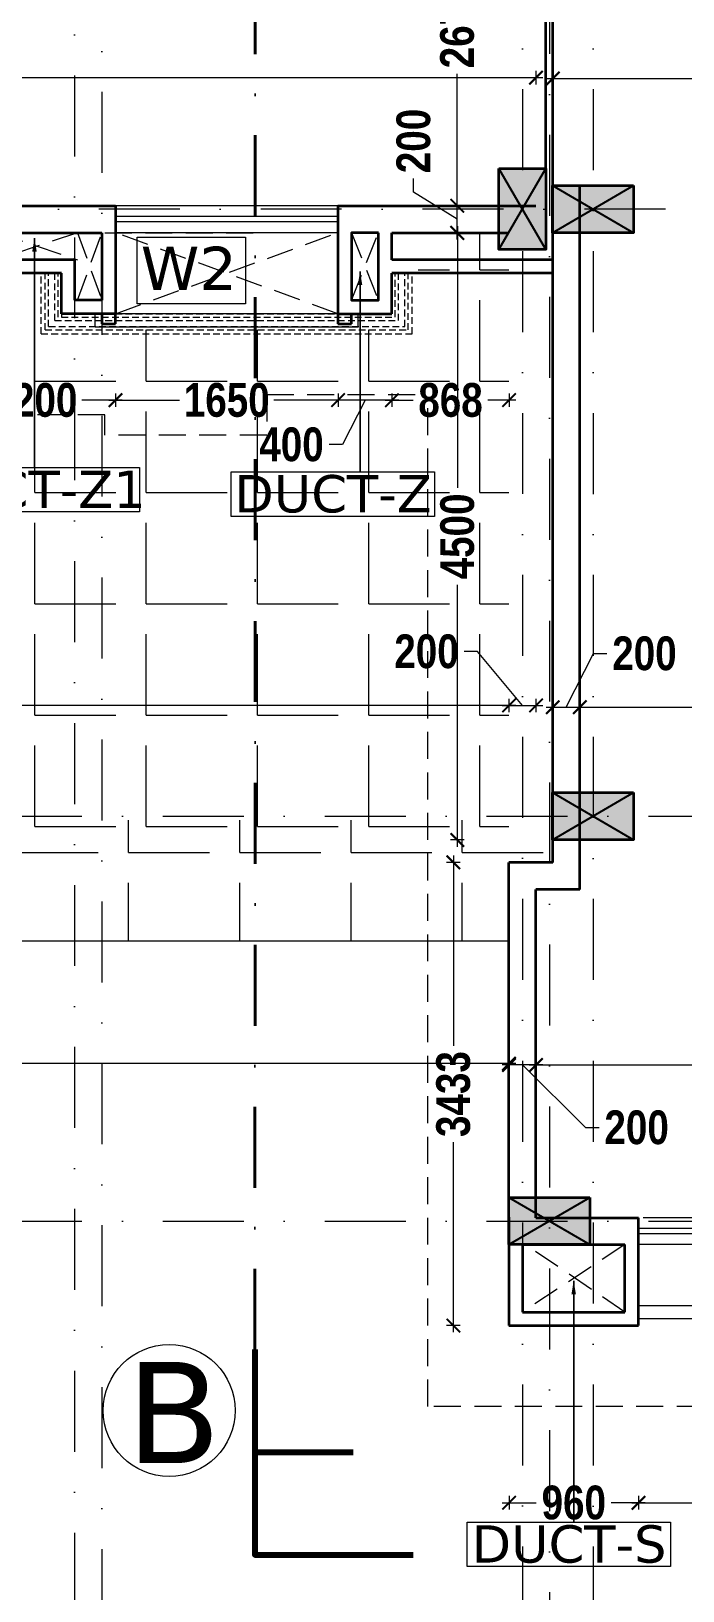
# Model space of a CAD drawing. Header units: millimetres. Extents: x -3092155 to 4513934, y -12317808 to 1850003.
# Drawn here: x -410746 to -405915, y -5581627 to -5570067 of the extents above; entities that cross this region are included whole.
import ezdxf

# ---------------------------------------------------------------- set-up
doc = ezdxf.new("R2010")
doc.units = ezdxf.units.MM
doc.header["$LTSCALE"] = 2
doc.header["$MEASUREMENT"] = 0
doc.header["$PDMODE"] = 34
doc.header["$PDSIZE"] = 500
for name, pattern in [('DASHDOT', [1, 0.5, -0.25, 0, -0.25]), ('DASHED2', [0.375, 0.25, -0.125]), ('HIDDEN', [0.375, 0.25, -0.125])]:
    doc.linetypes.add(name, pattern=pattern)
for name, color, linetype, lineweight in [('coloumn', 10, 'Continuous', 35), ('cornice', 12, 'Continuous', 25), ('D DIM', 250, 'Continuous', 9), ('DIM', 27, 'Continuous', 5), ('DUCT', 37, 'Continuous', 35), ('expen. jt.', 130, 'Continuous', 35), ('GRID', 251, 'DASHDOT', 5), ('HAT', 42, 'Continuous', 5), ('PROJ', 251, 'HIDDEN', 5), ('SILL', 74, 'Continuous', 9), ('TEXT', 7, 'Continuous', 13), ('W2', 162, 'Continuous', 5), ('WAll', 250, 'Continuous', 35), ('WIN', 5, 'Continuous', 15)]:
    doc.layers.add(name, color=color, linetype=linetype, lineweight=lineweight)
doc.layers.add('DOT', color=7, linetype='DASHED2', lineweight=0, true_color=0x89067c)
doc.layers.add('duct text', color=7, linetype='Continuous', lineweight=5, true_color=0x30182a)
doc.styles.add('door', font='arial.ttf', dxfattribs={"height": 70})
doc.styles.add('INNER DIM', font='ARIALNB.TTF', dxfattribs={"height": 250})
doc.styles.add('style2', font='verdana.ttf')
doc.dimstyles.new('DOOR', dxfattribs={"dimtxt": 100, "dimasz": 100, "dimexe": 25, "dimexo": 50, "dimgap": 25, "dimtad": 0, "dimtih": 1, "dimtoh": 1, "dimdec": 0, "dimzin": 3, "dimdsep": 46, "dimtxsty": 'door', "dimblk": 'OBLIQUE', "dimcen": 200, "dimclrd": 256, "dimclre": 256, "dimclrt": 256, "dimadec": 0, "dimazin": 0, "dimtfac": 1, "dimtdec": 0, "dimtofl": 0, "dimtmove": 2, "dimatfit": 3, "dimfxl": 300, "dimfxlon": 1, "dimfrac": 1, "dimtolj": 1, "dimtzin": 0, "dimlwd": -1, "dimlwe": -1, "dimarcsym": 0})
doc.dimstyles.new('external final', dxfattribs={"dimscale": 0, "dimtxt": 250, "dimasz": 100, "dimexe": 50, "dimexo": 50, "dimgap": 50, "dimtad": 0, "dimdec": 0, "dimzin": 0, "dimdsep": 46, "dimtxsty": 'INNER DIM', "dimblk": 'ARCHTICK', "dimcen": 100, "dimdle": 50, "dimclrd": 256, "dimclre": 256, "dimclrt": 256, "dimadec": 0, "dimazin": 0, "dimtfac": 1, "dimtdec": 0, "dimtix": 1, "dimtmove": 1, "dimatfit": 3, "dimfxl": 50, "dimfxlon": 1, "dimtolj": 1, "dimtzin": 0, "dimlwd": -1, "dimlwe": -1, "dimarcsym": 1})

# ---------------------------------------------------------------- blocks, each defined once
blk = doc.blocks.new('_ArchTick')
at = {"color": 0, "linetype": 'ByBlock', "const_width": 0.15}
blk.add_lwpolyline([(-0.5, -0.5), (0.5, 0.5)], dxfattribs=at)
blk = doc.blocks.new('*D305')
at = {"layer": 'D DIM', "ltscale": 100, "transparency": 16777216}
for p, q in [((-406243, -5580924), (-406243, -5581024)), ((-404593, -5580924), (-404593, -5581024)), ((-406293, -5580974), (-405769, -5580974)), ((-404543, -5580974), (-405068, -5580974))]:
    blk.add_line(p, q, dxfattribs=at)
at = {"layer": 'Defpoints', "color": 0, "lineweight": 50, "ltscale": 100, "transparency": 16777216}
for p in [(-404593, -5579511), (-406243, -5579661), (-406243, -5580974)]:
    blk.add_point(p, dxfattribs=at)
at = {"layer": 'D DIM', "ltscale": 100, "transparency": 16777216, "xscale": 100, "yscale": 100, "zscale": 100, "rotation": 180}
blk.add_blockref('_ArchTick', (-406243, -5580974), dxfattribs=at)
at = {"layer": 'D DIM', "ltscale": 100, "transparency": 16777216, "xscale": 100, "yscale": 100, "zscale": 100}
blk.add_blockref('_ArchTick', (-404593, -5580974), dxfattribs=at)
at = {"layer": 'D DIM', "ltscale": 100, "transparency": 16777216, "insert": (-405418, -5580974), "char_height": 250, "attachment_point": 5, "style": 'INNER DIM'}
blk.add_mtext('\\A1;1650', dxfattribs=at)
blk = doc.blocks.new('*D306')
at = {"layer": 'D DIM', "ltscale": 100, "transparency": 16777216}
for p, q in [((-407203, -5580924), (-407203, -5581024)), ((-406243, -5580924), (-406243, -5581024)), ((-407253, -5580974), (-407001, -5580974)), ((-406193, -5580974), (-406446, -5580974))]:
    blk.add_line(p, q, dxfattribs=at)
at = {"layer": 'Defpoints', "color": 0, "lineweight": 50, "ltscale": 100, "transparency": 16777216}
for p in [(-407203, -5579661), (-406243, -5579661), (-407203, -5580974)]:
    blk.add_point(p, dxfattribs=at)
at = {"layer": 'D DIM', "ltscale": 100, "transparency": 16777216, "xscale": 100, "yscale": 100, "zscale": 100, "rotation": 180}
blk.add_blockref('_ArchTick', (-407203, -5580974), dxfattribs=at)
at = {"layer": 'D DIM', "ltscale": 100, "transparency": 16777216, "xscale": 100, "yscale": 100, "zscale": 100}
blk.add_blockref('_ArchTick', (-406243, -5580974), dxfattribs=at)
at = {"layer": 'D DIM', "ltscale": 100, "transparency": 16777216, "insert": (-406723, -5580974), "char_height": 250, "attachment_point": 5, "style": 'INNER DIM'}
blk.add_mtext('\\A1;960', dxfattribs=at)
blk = doc.blocks.new('*D307')
at = {"layer": 'D DIM', "ltscale": 100, "transparency": 16777216}
for p, q in [((-407616, -5576178), (-407616, -5577588)), ((-407566, -5576228), (-407666, -5576228)), ((-407616, -5579711), (-407616, -5578302)), ((-407566, -5579661), (-407666, -5579661))]:
    blk.add_line(p, q, dxfattribs=at)
at = {"layer": 'Defpoints', "color": 0, "lineweight": 50, "ltscale": 100, "transparency": 16777216}
for p in [(-407616, -5576228), (-407203, -5576228), (-407203, -5579661)]:
    blk.add_point(p, dxfattribs=at)
at = {"layer": 'D DIM', "ltscale": 100, "transparency": 16777216, "xscale": 100, "yscale": 100, "zscale": 100}
for p, rotation in [((-407616, -5576228), 90), ((-407616, -5579661), 270)]:
    blk.add_blockref('_ArchTick', p, dxfattribs=dict(at, rotation=rotation))
at = {"layer": 'D DIM', "ltscale": 100, "transparency": 16777216, "insert": (-407616, -5577945), "char_height": 250, "attachment_point": 5, "rotation": 90, "style": 'INNER DIM'}
blk.add_mtext('\\A1;3433', dxfattribs=at)
blk = doc.blocks.new('*D308')
at = {"layer": 'D DIM', "ltscale": 100, "transparency": 16777216}
for p, q in [((-425644, -5577669), (-425644, -5577769)), ((-407203, -5577669), (-407203, -5577769)), ((-425694, -5577719), (-416854, -5577719)), ((-407153, -5577719), (-415994, -5577719))]:
    blk.add_line(p, q, dxfattribs=at)
at = {"layer": 'Defpoints', "color": 0, "lineweight": 50, "ltscale": 100, "transparency": 16777216}
for p in [(-425644, -5577111), (-407203, -5577111), (-425644, -5577719)]:
    blk.add_point(p, dxfattribs=at)
at = {"layer": 'D DIM', "ltscale": 100, "transparency": 16777216, "xscale": 100, "yscale": 100, "zscale": 100, "rotation": 180}
blk.add_blockref('_ArchTick', (-425644, -5577719), dxfattribs=at)
at = {"layer": 'D DIM', "ltscale": 100, "transparency": 16777216, "xscale": 100, "yscale": 100, "zscale": 100}
blk.add_blockref('_ArchTick', (-407203, -5577719), dxfattribs=at)
at = {"layer": 'D DIM', "ltscale": 100, "transparency": 16777216, "insert": (-416424, -5577719), "char_height": 250, "attachment_point": 5, "style": 'INNER DIM'}
blk.add_mtext('\\A1;18440', dxfattribs=at)
blk = doc.blocks.new('*D309')
at = {"layer": 'D DIM', "ltscale": 100, "transparency": 16777216}
for p, q in [((-407536, -5571562), (-407636, -5571562)), ((-407586, -5571512), (-407586, -5573453)), ((-407586, -5576112), (-407586, -5574171)), ((-407536, -5576062), (-407636, -5576062))]:
    blk.add_line(p, q, dxfattribs=at)
at = {"layer": 'Defpoints', "color": 0, "lineweight": 50, "ltscale": 100, "transparency": 16777216}
for p in [(-407586, -5571562), (-407279, -5571562), (-407279, -5576062)]:
    blk.add_point(p, dxfattribs=at)
at = {"layer": 'D DIM', "ltscale": 100, "transparency": 16777216, "xscale": 100, "yscale": 100, "zscale": 100}
for p, rotation in [((-407586, -5571562), 90), ((-407586, -5576062), 270)]:
    blk.add_blockref('_ArchTick', p, dxfattribs=dict(at, rotation=rotation))
at = {"layer": 'D DIM', "ltscale": 100, "transparency": 16777216, "insert": (-407586, -5573812), "char_height": 250, "attachment_point": 5, "rotation": 90, "style": 'INNER DIM'}
blk.add_mtext('\\A1;4500', dxfattribs=at)
blk = doc.blocks.new('*D310')
at = {"layer": 'D DIM', "ltscale": 100, "transparency": 16777216}
for p, q in [((-408121, -5572802), (-407914, -5572802)), ((-408071, -5572752), (-408071, -5572852)), ((-407153, -5572802), (-407361, -5572802)), ((-407203, -5572752), (-407203, -5572852))]:
    blk.add_line(p, q, dxfattribs=at)
at = {"layer": 'Defpoints', "color": 0, "lineweight": 50, "ltscale": 100, "transparency": 16777216}
for p in [(-408071, -5571686), (-407203, -5571686), (-408071, -5572802)]:
    blk.add_point(p, dxfattribs=at)
at = {"layer": 'D DIM', "ltscale": 100, "transparency": 16777216, "xscale": 100, "yscale": 100, "zscale": 100, "rotation": 180}
blk.add_blockref('_ArchTick', (-408071, -5572802), dxfattribs=at)
at = {"layer": 'D DIM', "ltscale": 100, "transparency": 16777216, "xscale": 100, "yscale": 100, "zscale": 100}
blk.add_blockref('_ArchTick', (-407203, -5572802), dxfattribs=at)
at = {"layer": 'D DIM', "ltscale": 100, "transparency": 16777216, "insert": (-407637, -5572802), "char_height": 250, "attachment_point": 5, "style": 'INNER DIM'}
blk.add_mtext('\\A1;868', dxfattribs=at)
blk = doc.blocks.new('*D311')
at = {"layer": 'D DIM', "ltscale": 100, "transparency": 16777216}
for p, q in [((-408021, -5572802), (-408521, -5572802)), ((-408471, -5572752), (-408471, -5572852)), ((-408271, -5572802), (-408437, -5573131)), ((-408071, -5572752), (-408071, -5572852)), ((-408437, -5573131), (-408537, -5573131))]:
    blk.add_line(p, q, dxfattribs=at)
at = {"layer": 'Defpoints', "color": 0, "lineweight": 50, "ltscale": 100, "transparency": 16777216}
for p in [(-408071, -5571686), (-408471, -5572161), (-408471, -5572802)]:
    blk.add_point(p, dxfattribs=at)
at = {"layer": 'D DIM', "ltscale": 100, "transparency": 16777216, "xscale": 100, "yscale": 100, "zscale": 100, "rotation": 180}
blk.add_blockref('_ArchTick', (-408471, -5572802), dxfattribs=at)
at = {"layer": 'D DIM', "ltscale": 100, "transparency": 16777216, "xscale": 100, "yscale": 100, "zscale": 100}
blk.add_blockref('_ArchTick', (-408071, -5572802), dxfattribs=at)
at = {"layer": 'D DIM', "ltscale": 100, "transparency": 16777216, "insert": (-408816, -5573131), "char_height": 250, "attachment_point": 5, "style": 'INNER DIM'}
blk.add_mtext('\\A1;400', dxfattribs=at)
blk = doc.blocks.new('*D312')
at = {"layer": 'D DIM', "ltscale": 100, "transparency": 16777216}
for p, q in [((-410171, -5572802), (-409647, -5572802)), ((-410121, -5572752), (-410121, -5572852)), ((-408421, -5572802), (-408946, -5572802)), ((-408471, -5572752), (-408471, -5572852))]:
    blk.add_line(p, q, dxfattribs=at)
at = {"layer": 'Defpoints', "color": 0, "lineweight": 50, "ltscale": 100, "transparency": 16777216}
for p in [(-410121, -5572161), (-408471, -5572161), (-410121, -5572802)]:
    blk.add_point(p, dxfattribs=at)
at = {"layer": 'D DIM', "ltscale": 100, "transparency": 16777216, "xscale": 100, "yscale": 100, "zscale": 100, "rotation": 180}
blk.add_blockref('_ArchTick', (-410121, -5572802), dxfattribs=at)
at = {"layer": 'D DIM', "ltscale": 100, "transparency": 16777216, "xscale": 100, "yscale": 100, "zscale": 100}
blk.add_blockref('_ArchTick', (-408471, -5572802), dxfattribs=at)
at = {"layer": 'D DIM', "ltscale": 100, "transparency": 16777216, "insert": (-409296, -5572802), "char_height": 250, "attachment_point": 5, "style": 'INNER DIM'}
blk.add_mtext('\\A1;1650', dxfattribs=at)
blk = doc.blocks.new('*D313')
at = {"layer": 'D DIM', "ltscale": 100, "transparency": 16777216}
for p, q in [((-411372, -5572802), (-411072, -5572802)), ((-411322, -5572752), (-411322, -5572852)), ((-410071, -5572802), (-410371, -5572802)), ((-410121, -5572752), (-410121, -5572852))]:
    blk.add_line(p, q, dxfattribs=at)
at = {"layer": 'Defpoints', "color": 0, "lineweight": 50, "ltscale": 100, "transparency": 16777216}
for p in [(-411322, -5572161), (-410121, -5572161), (-411322, -5572802)]:
    blk.add_point(p, dxfattribs=at)
at = {"layer": 'D DIM', "ltscale": 100, "transparency": 16777216, "xscale": 100, "yscale": 100, "zscale": 100, "rotation": 180}
blk.add_blockref('_ArchTick', (-411322, -5572802), dxfattribs=at)
at = {"layer": 'D DIM', "ltscale": 100, "transparency": 16777216, "xscale": 100, "yscale": 100, "zscale": 100}
blk.add_blockref('_ArchTick', (-410121, -5572802), dxfattribs=at)
at = {"layer": 'D DIM', "ltscale": 100, "transparency": 16777216, "insert": (-410722, -5572802), "char_height": 250, "attachment_point": 5, "style": 'INNER DIM'}
blk.add_mtext('\\A1;1200', dxfattribs=at)
blk = doc.blocks.new('*D487')
at = {"layer": 'D DIM', "ltscale": 100, "transparency": 16777216}
for p, q in [((-407911, -5571260), (-407911, -5571160)), ((-407587, -5571461), (-407911, -5571260)), ((-407587, -5571612), (-407587, -5571311)), ((-407537, -5571361), (-407637, -5571361)), ((-407537, -5571562), (-407637, -5571562))]:
    blk.add_line(p, q, dxfattribs=at)
at = {"layer": 'Defpoints', "color": 0, "lineweight": 50, "ltscale": 100, "transparency": 16777216}
for p in [(-407587, -5571361), (-407329, -5571361), (-407329, -5571562)]:
    blk.add_point(p, dxfattribs=at)
at = {"layer": 'D DIM', "ltscale": 100, "transparency": 16777216, "xscale": 100, "yscale": 100, "zscale": 100}
for p, rotation in [((-407587, -5571361), 90), ((-407587, -5571562), 270)]:
    blk.add_blockref('_ArchTick', p, dxfattribs=dict(at, rotation=rotation))
at = {"layer": 'D DIM', "ltscale": 100, "transparency": 16777216, "insert": (-407911, -5570881), "char_height": 250, "attachment_point": 5, "rotation": 90, "style": 'INNER DIM'}
blk.add_mtext('\\A1;200', dxfattribs=at)
blk = doc.blocks.new('*D488')
at = {"layer": 'D DIM', "ltscale": 100, "transparency": 16777216}
for p, q in [((-407537, -5568686), (-407637, -5568686)), ((-407587, -5568636), (-407587, -5569663)), ((-407587, -5571411), (-407587, -5570384)), ((-407537, -5571361), (-407637, -5571361))]:
    blk.add_line(p, q, dxfattribs=at)
at = {"layer": 'Defpoints', "color": 0, "lineweight": 50, "ltscale": 100, "transparency": 16777216}
for p in [(-407587, -5568686), (-407278, -5568686), (-407329, -5571361)]:
    blk.add_point(p, dxfattribs=at)
at = {"layer": 'D DIM', "ltscale": 100, "transparency": 16777216, "xscale": 100, "yscale": 100, "zscale": 100}
for p, rotation in [((-407587, -5568686), 90), ((-407587, -5571361), 270)]:
    blk.add_blockref('_ArchTick', p, dxfattribs=dict(at, rotation=rotation))
at = {"layer": 'D DIM', "ltscale": 100, "transparency": 16777216, "insert": (-407587, -5570024), "char_height": 250, "attachment_point": 5, "rotation": 90, "style": 'INNER DIM'}
blk.add_mtext('\\A1;2675', dxfattribs=at)
blk = doc.blocks.new('*D534')
at = {"layer": 'D DIM', "ltscale": 100, "transparency": 16777216}
for p, q in [((-405288, -5557811), (-405288, -5567924)), ((-405338, -5557861), (-405238, -5557861)), ((-405288, -5578911), (-405288, -5568799)), ((-405338, -5578861), (-405238, -5578861))]:
    blk.add_line(p, q, dxfattribs=at)
at = {"layer": 'Defpoints', "color": 0, "lineweight": 50, "ltscale": 100, "transparency": 16777216}
for p in [(-406243, -5557861), (-405288, -5557861), (-406243, -5578861)]:
    blk.add_point(p, dxfattribs=at)
at = {"layer": 'D DIM', "ltscale": 100, "transparency": 16777216, "xscale": 100, "yscale": 100, "zscale": 100}
for p, rotation in [((-405288, -5557861), 90), ((-405288, -5578861), 270)]:
    blk.add_blockref('_ArchTick', p, dxfattribs=dict(at, rotation=rotation))
at = {"layer": 'D DIM', "ltscale": 100, "transparency": 16777216, "insert": (-405288, -5568361), "char_height": 250, "attachment_point": 5, "rotation": 90, "style": 'INNER DIM'}
blk.add_mtext('\\A1;21000', dxfattribs=at)
blk = doc.blocks.new('*D569')
at = {"layer": 'D DIM', "ltscale": 100, "transparency": 16777216}
for p, q in [((-407003, -5577679), (-407003, -5577779)), ((-407053, -5577729), (-402476, -5577729)), ((-397183, -5577729), (-401761, -5577729)), ((-397233, -5577729), (-397233, -5577779))]:
    blk.add_line(p, q, dxfattribs=at)
at = {"layer": 'Defpoints', "color": 0, "lineweight": 50, "ltscale": 100, "transparency": 16777216}
for p in [(-407003, -5577437), (-397233, -5577693), (-407003, -5577729)]:
    blk.add_point(p, dxfattribs=at)
at = {"layer": 'D DIM', "ltscale": 100, "transparency": 16777216, "xscale": 100, "yscale": 100, "zscale": 100, "rotation": 180}
blk.add_blockref('_ArchTick', (-407003, -5577729), dxfattribs=at)
at = {"layer": 'D DIM', "ltscale": 100, "transparency": 16777216, "xscale": 100, "yscale": 100, "zscale": 100}
blk.add_blockref('_ArchTick', (-397233, -5577729), dxfattribs=at)
at = {"layer": 'D DIM', "ltscale": 100, "transparency": 16777216, "insert": (-402118, -5577729), "char_height": 250, "attachment_point": 5, "style": 'INNER DIM'}
blk.add_mtext('\\A1;9770', dxfattribs=at)
blk = doc.blocks.new('*D570')
at = {"layer": 'D DIM', "ltscale": 100, "transparency": 16777216}
for p, q in [((-407203, -5577679), (-407203, -5577779)), ((-407003, -5577679), (-407003, -5577779)), ((-406953, -5577729), (-407253, -5577729)), ((-407103, -5577729), (-406636, -5578193)), ((-406636, -5578193), (-406536, -5578193))]:
    blk.add_line(p, q, dxfattribs=at)
at = {"layer": 'Defpoints', "color": 0, "lineweight": 50, "ltscale": 100, "transparency": 16777216}
for p in [(-407203, -5577465), (-407003, -5577437), (-407203, -5577729)]:
    blk.add_point(p, dxfattribs=at)
at = {"layer": 'D DIM', "ltscale": 100, "transparency": 16777216, "xscale": 100, "yscale": 100, "zscale": 100, "rotation": 180}
blk.add_blockref('_ArchTick', (-407203, -5577729), dxfattribs=at)
at = {"layer": 'D DIM', "ltscale": 100, "transparency": 16777216, "xscale": 100, "yscale": 100, "zscale": 100}
blk.add_blockref('_ArchTick', (-407003, -5577729), dxfattribs=at)
at = {"layer": 'D DIM', "ltscale": 100, "transparency": 16777216, "insert": (-406257, -5578193), "char_height": 250, "attachment_point": 5, "style": 'INNER DIM'}
blk.add_mtext('\\A1;200', dxfattribs=at)
blk = doc.blocks.new('*D571')
at = {"layer": 'D DIM', "ltscale": 100, "transparency": 16777216}
for p, q in [((-425894, -5570412), (-416854, -5570412)), ((-425844, -5570462), (-425844, -5570362)), ((-406953, -5570412), (-415994, -5570412)), ((-407003, -5570462), (-407003, -5570362))]:
    blk.add_line(p, q, dxfattribs=at)
at = {"layer": 'Defpoints', "color": 0, "lineweight": 50, "ltscale": 100, "transparency": 16777216}
for p in [(-407003, -5570412), (-425844, -5571561), (-407003, -5571686)]:
    blk.add_point(p, dxfattribs=at)
at = {"layer": 'D DIM', "ltscale": 100, "transparency": 16777216, "xscale": 100, "yscale": 100, "zscale": 100, "rotation": 180}
blk.add_blockref('_ArchTick', (-425844, -5570412), dxfattribs=at)
at = {"layer": 'D DIM', "ltscale": 100, "transparency": 16777216, "xscale": 100, "yscale": 100, "zscale": 100}
blk.add_blockref('_ArchTick', (-407003, -5570412), dxfattribs=at)
at = {"layer": 'D DIM', "ltscale": 100, "transparency": 16777216, "insert": (-416424, -5570412), "char_height": 250, "attachment_point": 5, "style": 'INNER DIM'}
blk.add_mtext('\\A1;18840', dxfattribs=at)
blk = doc.blocks.new('*D573')
at = {"layer": 'D DIM', "ltscale": 100, "transparency": 16777216}
for p, q in [((-406928, -5570418), (-396496, -5570418)), ((-406878, -5570468), (-406878, -5570368)), ((-385183, -5570418), (-395616, -5570418)), ((-385233, -5570468), (-385233, -5570368))]:
    blk.add_line(p, q, dxfattribs=at)
at = {"layer": 'Defpoints', "color": 0, "lineweight": 50, "ltscale": 100, "transparency": 16777216}
for p in [(-406878, -5570418), (-406878, -5571561), (-385233, -5572186)]:
    blk.add_point(p, dxfattribs=at)
at = {"layer": 'D DIM', "ltscale": 100, "transparency": 16777216, "xscale": 100, "yscale": 100, "zscale": 100, "rotation": 180}
blk.add_blockref('_ArchTick', (-406878, -5570418), dxfattribs=at)
at = {"layer": 'D DIM', "ltscale": 100, "transparency": 16777216, "xscale": 100, "yscale": 100, "zscale": 100}
blk.add_blockref('_ArchTick', (-385233, -5570418), dxfattribs=at)
at = {"layer": 'D DIM', "ltscale": 100, "transparency": 16777216, "insert": (-396056, -5570418), "char_height": 250, "attachment_point": 5, "style": 'INNER DIM'}
blk.add_mtext('\\A1;21645', dxfattribs=at)
blk = doc.blocks.new('*D580')
at = {"layer": 'D DIM', "ltscale": 100, "transparency": 16777216}
for p, q in [((-425644, -5575115), (-425644, -5575015)), ((-407203, -5575115), (-407203, -5575015)), ((-425694, -5575065), (-416854, -5575065)), ((-407153, -5575065), (-415994, -5575065))]:
    blk.add_line(p, q, dxfattribs=at)
at = {"layer": 'Defpoints', "color": 0, "lineweight": 50, "ltscale": 100, "transparency": 16777216}
for p in [(-407203, -5575065), (-407203, -5575586), (-425644, -5575711)]:
    blk.add_point(p, dxfattribs=at)
at = {"layer": 'D DIM', "ltscale": 100, "transparency": 16777216, "xscale": 100, "yscale": 100, "zscale": 100, "rotation": 180}
blk.add_blockref('_ArchTick', (-425644, -5575065), dxfattribs=at)
at = {"layer": 'D DIM', "ltscale": 100, "transparency": 16777216, "xscale": 100, "yscale": 100, "zscale": 100}
blk.add_blockref('_ArchTick', (-407203, -5575065), dxfattribs=at)
at = {"layer": 'D DIM', "ltscale": 100, "transparency": 16777216, "insert": (-416424, -5575065), "char_height": 250, "attachment_point": 5, "style": 'INNER DIM'}
blk.add_mtext('\\A1;18440', dxfattribs=at)
blk = doc.blocks.new('*D581')
at = {"layer": 'D DIM', "ltscale": 100, "transparency": 16777216}
for p, q in [((-407436, -5574665), (-407536, -5574665)), ((-407103, -5575065), (-407436, -5574665)), ((-407203, -5575115), (-407203, -5575015)), ((-407003, -5575115), (-407003, -5575015)), ((-407253, -5575065), (-406953, -5575065))]:
    blk.add_line(p, q, dxfattribs=at)
at = {"layer": 'Defpoints', "color": 0, "lineweight": 50, "ltscale": 100, "transparency": 16777216}
for p in [(-407003, -5575065), (-407203, -5575586), (-407003, -5575586)]:
    blk.add_point(p, dxfattribs=at)
at = {"layer": 'D DIM', "ltscale": 100, "transparency": 16777216, "xscale": 100, "yscale": 100, "zscale": 100, "rotation": 180}
blk.add_blockref('_ArchTick', (-407203, -5575065), dxfattribs=at)
at = {"layer": 'D DIM', "ltscale": 100, "transparency": 16777216, "xscale": 100, "yscale": 100, "zscale": 100}
blk.add_blockref('_ArchTick', (-407003, -5575065), dxfattribs=at)
at = {"layer": 'D DIM', "ltscale": 100, "transparency": 16777216, "insert": (-407815, -5574665), "char_height": 250, "attachment_point": 5, "style": 'INNER DIM'}
blk.add_mtext('\\A1;200', dxfattribs=at)
blk = doc.blocks.new('*D582')
at = {"layer": 'D DIM', "ltscale": 100, "transparency": 16777216}
for p, q in [((-406779, -5575078), (-406577, -5574680)), ((-406577, -5574680), (-406477, -5574680)), ((-406879, -5575128), (-406879, -5575028)), ((-406678, -5575128), (-406678, -5575028)), ((-406929, -5575078), (-406628, -5575078))]:
    blk.add_line(p, q, dxfattribs=at)
at = {"layer": 'Defpoints', "color": 0, "lineweight": 50, "ltscale": 100, "transparency": 16777216}
for p in [(-406678, -5575078), (-406879, -5575711), (-406678, -5575711)]:
    blk.add_point(p, dxfattribs=at)
at = {"layer": 'D DIM', "ltscale": 100, "transparency": 16777216, "xscale": 100, "yscale": 100, "zscale": 100, "rotation": 180}
blk.add_blockref('_ArchTick', (-406879, -5575078), dxfattribs=at)
at = {"layer": 'D DIM', "ltscale": 100, "transparency": 16777216, "xscale": 100, "yscale": 100, "zscale": 100}
blk.add_blockref('_ArchTick', (-406678, -5575078), dxfattribs=at)
at = {"layer": 'D DIM', "ltscale": 100, "transparency": 16777216, "insert": (-406199, -5574680), "char_height": 250, "attachment_point": 5, "style": 'INNER DIM'}
blk.add_mtext('\\A1;200', dxfattribs=at)
blk = doc.blocks.new('*D583')
at = {"layer": 'D DIM', "ltscale": 100, "transparency": 16777216}
for p, q in [((-406678, -5575128), (-406678, -5575028)), ((-397233, -5575128), (-397233, -5575028)), ((-406728, -5575078), (-402316, -5575078)), ((-397183, -5575078), (-401596, -5575078))]:
    blk.add_line(p, q, dxfattribs=at)
at = {"layer": 'Defpoints', "color": 0, "lineweight": 50, "ltscale": 100, "transparency": 16777216}
for p in [(-397233, -5575078), (-406678, -5575711), (-397233, -5576061)]:
    blk.add_point(p, dxfattribs=at)
at = {"layer": 'D DIM', "ltscale": 100, "transparency": 16777216, "xscale": 100, "yscale": 100, "zscale": 100, "rotation": 180}
blk.add_blockref('_ArchTick', (-406678, -5575078), dxfattribs=at)
at = {"layer": 'D DIM', "ltscale": 100, "transparency": 16777216, "xscale": 100, "yscale": 100, "zscale": 100}
blk.add_blockref('_ArchTick', (-397233, -5575078), dxfattribs=at)
at = {"layer": 'D DIM', "ltscale": 100, "transparency": 16777216, "insert": (-401956, -5575078), "char_height": 250, "attachment_point": 5, "style": 'INNER DIM'}
blk.add_mtext('\\A1;9445', dxfattribs=at)
blk = doc.blocks.new('S.F')
at = {"layer": 'coloumn', "ltscale": 100}
for points in [[(78391, -5879281), (78741, -5879281), (78741, -5879881), (78391, -5879881)], [(79390, -5879406), (79390, -5879756), (78790, -5879756), (78790, -5879406)], [(79390, -5883906), (79390, -5884256), (78790, -5884256), (78790, -5883906)], [(79065, -5886906), (79065, -5887256), (78465, -5887256), (78465, -5886906)]]:
    blk.add_hatch(color=256, dxfattribs=at).paths.add_polyline_path(points)
at = {"layer": 'coloumn', "lineweight": 25, "ltscale": 100}
for p, q in [((78741, -5879881), (78391, -5879281)), ((78391, -5879881), (78741, -5879281)), ((78790, -5879756), (79390, -5879406)), ((78790, -5879406), (79390, -5879756)), ((78790, -5884256), (79390, -5883906)), ((78790, -5883906), (79390, -5884256)), ((78465, -5887256), (79065, -5886906)), ((78465, -5886906), (79065, -5887256))]:
    blk.add_line(p, q, dxfattribs=at)
at = {"layer": 'coloumn', "ltscale": 100}
for points in [[(78391, -5879281), (78741, -5879281), (78741, -5879881), (78391, -5879881)], [(79390, -5879406), (79390, -5879756), (78790, -5879756), (78790, -5879406)], [(79390, -5883906), (79390, -5884256), (78790, -5884256), (78790, -5883906)], [(79065, -5886906), (79065, -5887256), (78465, -5887256), (78465, -5886906)]]:
    blk.add_lwpolyline(points, close=True, dxfattribs=at)
blk = doc.blocks.new('_Oblique')
at = {"color": 0, "linetype": 'ByBlock', "lineweight": -2}
blk.add_line((-0.5, -0.5), (0.5, 0.5), dxfattribs=at)
blk = doc.blocks.new('ujuj')
at = {"layer": 'DUCT', "ltscale": 100}
for p, q in [((-427849, -5813156), (-427849, -5813081)), ((-427849, -5813081), (-427749, -5813081)), ((-427749, -5813081), (-427749, -5813156)), ((-426099, -5813156), (-426099, -5813081)), ((-426099, -5813081), (-425999, -5813081)), ((-425999, -5813081), (-425999, -5813156))]:
    blk.add_line(p, q, dxfattribs=at)
at = {"layer": 'PROJ', "ltscale": 250}
blk.add_line((-426099, -5813156), (-427749, -5813156), dxfattribs=at)
at = {"layer": 'SILL', "ltscale": 100}
for p, q in [((-425949, -5813056), (-427899, -5813056)), ((-427899, -5813056), (-427899, -5813156)), ((-426099, -5813156), (-427749, -5813156)), ((-425949, -5813056), (-425949, -5813156))]:
    blk.add_line(p, q, dxfattribs=at)
blk = doc.blocks.new('hyh')
at = {"layer": 'duct text', "ltscale": 0.1}
for points in [[(-148358, -5617291), (-146689, -5617291), (-146689, -5617620), (-148358, -5617620)], [(-146009, -5617324), (-144500, -5617324), (-144500, -5617653), (-146009, -5617653)], [(-144258, -5625108), (-142750, -5625108), (-142750, -5625437), (-144258, -5625437)]]:
    blk.add_lwpolyline(points, close=True, dxfattribs=at)
at = {"layer": 'duct text', "ltscale": 0.1, "char_height": 276.64, "attachment_point": 5, "style": 'style2'}
for s, insert, width in [('\\pt3043;DUCT-Z1', (-147494, -5617456), 1707.32), ('\\pt3043;DUCT-Z', (-145253, -5617488), 1547.24), ('\\pt3043;DUCT-S', (-143503, -5625272), 1547.24)]:
    blk.add_mtext(s, dxfattribs=dict(at, insert=insert, width=width))
at = {"layer": 'duct text', "ltscale": 0.1}
for points in [[(-147467, -5615590), (-147467, -5617291), (-147467, -5615590)], [(-145053, -5615838), (-145053, -5617324), (-145053, -5615838)], [(-143469, -5623318), (-143469, -5625108), (-143469, -5623318)]]:
    blk.add_leader(points, dimstyle='DOOR', dxfattribs=at)

msp = doc.modelspace()

# ---------------------------------------------------------------- hatches: boundary and pattern name
at = {"layer": 'HAT', "ltscale": 100}
h = msp.add_hatch(dxfattribs=at)
h.set_pattern_fill('ANGLE', color=256, scale=3000, style=0)
h.set_pattern_definition([(0, (-425569.3, -5575961.9), (0, 825), [600, -225]), (90, (-425569.3, -5575961.9), (-825, 5e-14), [600, -225])])
h.paths.add_polyline_path([(-407204.7, -5571561.2), (-407877.2, -5571561.2), (-407877.2, -5572281.2), (-410567.2, -5572281.2), (-410567.2, -5571861.2), (-410729.7, -5571861.2), (-410729.7, -5572281.2), (-413417.7, -5572281.2), (-413417.7, -5571861.2), (-413581.1, -5571861.2), (-413581.1, -5572281.2), (-416268.1, -5572281.2), (-416268.1, -5571861.2), (-416428.4, -5571861.2), (-416428.4, -5572281.2), (-419120.4, -5572281.2), (-419120.4, -5571861.2), (-419281.4, -5571861.2), (-419281.4, -5572281.2), (-421971.4, -5572281.2), (-421971.4, -5571861.2), (-422132.8, -5571861.2), (-422132.8, -5572281.2), (-424821.8, -5572281.2), (-424821.8, -5571561.2), (-425569.3, -5571561.2), (-425569.3, -5575961.9), (-407204.3, -5575961.9)])
h = msp.add_hatch(dxfattribs=at)
h.set_pattern_fill('ANGLE', color=256, scale=3000, style=0)
h.set_pattern_definition([(0, (0, -74230.3), (0, 825), [600, -225]), (90, (0, -74230.3), (-825, 5e-14), [600, -225])])
h.paths.add_polyline_path([(-425019.4, -5575915.4), (-425019.3, -5576811.2), (-416424.3, -5576811.2), (-416424.3, -5575915.4)])
h.paths.add_polyline_path([(-416424.3, -5575915.4), (-416424.3, -5576811.2), (-409086.4, -5576811.2), (-409086.1, -5575915.4)])
h.paths.add_polyline_path([(-407804.3, -5576811.2), (-407804.3, -5575915.4), (-409086.1, -5575915.4), (-409086.4, -5576811.2)])
h.paths.add_polyline_path([(-407804.3, -5576811.2), (-407204.3, -5576811.2), (-407204.3, -5576228.3), (-406879.3, -5576228.3), (-406879.3, -5576061.2), (-406879.3, -5576061.2), (-406879.3, -5576061.2), (-406879.7, -5576061.2), (-406879.7, -5575915.4), (-407804.3, -5575915.4)])

# ---------------------------------------------------------------- linework, layer by layer
at = {"layer": 'DIM', "lineweight": 80, "ltscale": 100}
for points in [[(-409087.3, -5579839.4), (-409087.3, -5581361.4), (-407914.3, -5581361.4)], [(-409087.3, -5580600.4), (-408359.8, -5580600.4)]]:
    msp.add_lwpolyline(points, dxfattribs=at)
at = {"layer": 'DIM', "ltscale": 100}
msp.add_circle((-409723.3, -5580290.6), 489.1, dxfattribs=at)
at = {"layer": 'DOT', "ltscale": 400}
for p, q in [((-410401.8, -5571561.2), (-411000.2, -5571761.2)), ((-411000.2, -5571561.2), (-410401.8, -5571761.2)), ((-410401.8, -5571561.2), (-410221.8, -5572061.2)), ((-410401.8, -5572061.2), (-410221.8, -5571561.2)), ((-410199.7, -5571561.2), (-408999.9, -5571561.2)), ((-410121.8, -5572161.2), (-408471.8, -5571561.2)), ((-408471.8, -5572161.2), (-410121.8, -5571561.2)), ((-408371.8, -5571561.2), (-408171.8, -5572061.2)), ((-408371.8, -5572061.2), (-408171.8, -5571561.2)), ((-408999.9, -5572761.2), (-407804.3, -5572761.2)), ((-408999.9, -5572761.2), (-408999.9, -5573061.2)), ((-407804.3, -5580261.2), (-407804.3, -5572761.2)), ((-410199.7, -5572911.2), (-422649.7, -5572911.2)), ((-410199.7, -5573061.2), (-410199.7, -5572911.2)), ((-408999.9, -5573061.2), (-410199.7, -5573061.2)), ((-406344.3, -5579061.2), (-407103.9, -5579561.2)), ((-406344.3, -5579561.2), (-407078.9, -5579061.2)), ((-396459.7, -5580261.2), (-407804.3, -5580261.2))]:
    msp.add_line(p, q, dxfattribs=at)
at = {"layer": 'DOT', "linetype": 'DASHED2', "ltscale": 100}
for p, q in [((-410671.8, -5572311.2), (-410671.8, -5571861.2)), ((-410641.8, -5572281.2), (-410641.8, -5571861.2)), ((-410616.8, -5572256.2), (-410616.8, -5571861.2)), ((-410571.8, -5572211.2), (-410571.8, -5571861.2)), ((-410546.8, -5572186.2), (-410546.8, -5571861.2)), ((-410521.8, -5571861.2), (-410521.8, -5572186.2)), ((-408046.8, -5572186.2), (-408046.8, -5571861.2)), ((-408021.8, -5572211.2), (-408021.8, -5571861.2)), ((-407976.8, -5572256.2), (-407976.8, -5571861.2)), ((-407951.8, -5572281.2), (-407951.8, -5571861.2)), ((-407921.8, -5572311.2), (-407921.8, -5571861.2)), ((-410616.8, -5572256.2), (-407976.8, -5572256.2)), ((-410571.8, -5572211.2), (-408021.8, -5572211.2)), ((-410521.8, -5572186.2), (-408046.8, -5572186.2)), ((-410671.8, -5572311.2), (-407921.8, -5572311.2)), ((-410641.8, -5572281.2), (-407951.8, -5572281.2))]:
    msp.add_line(p, q, dxfattribs=at)
at = {"layer": 'DOT', "linetype": 'Continuous', "ltscale": 400}
msp.add_line((-406244.3, -5579511.2), (-397994.3, -5579511.2), dxfattribs=at)
at = {"layer": 'DOT', "linetype": 'DASHED2', "ltscale": 100}
msp.add_lwpolyline([(-410121.8, -5572161.2), (-408471.8, -5572161.2)], dxfattribs=at)
at = {"layer": 'DUCT', "ltscale": 100}
for p, q in [((-411322.2, -5571361.2), (-410121.8, -5571361.2)), ((-410121.8, -5571361.2), (-410121.8, -5572161.2)), ((-408471.8, -5571361.2), (-407003.9, -5571361.2)), ((-408471.8, -5571361.2), (-408471.8, -5572161.2)), ((-411222.2, -5571561.2), (-410221.8, -5571561.2)), ((-410221.8, -5571561.2), (-410221.8, -5572061.2)), ((-408071.8, -5571561.2), (-407203.9, -5571561.2)), ((-408071.8, -5571761.2), (-408071.8, -5571561.2)), ((-410421.8, -5571761.2), (-411022.2, -5571761.2)), ((-410421.8, -5572061.2), (-410421.8, -5571761.2)), ((-406879.3, -5571761.2), (-408071.8, -5571761.2)), ((-410521.8, -5571861.2), (-410922.2, -5571861.2)), ((-410521.8, -5572161.2), (-410521.8, -5571861.2)), ((-408071.8, -5572161.2), (-408071.8, -5571861.2)), ((-406879.3, -5571861.2), (-408071.8, -5571861.2)), ((-410221.8, -5572061.2), (-410421.8, -5572061.2)), ((-410121.8, -5572161.2), (-410521.8, -5572161.2)), ((-408471.8, -5572161.2), (-408071.8, -5572161.2)), ((-407204.3, -5579061.2), (-407204.3, -5576228.3)), ((-407004.3, -5576228.3), (-407203.9, -5576228.3)), ((-407004.3, -5578861.2), (-407004.3, -5576428.3)), ((-407204.3, -5578858), (-407204.3, -5579661.2)), ((-407003.9, -5578861.2), (-406244.3, -5578861.2)), ((-406244.3, -5579661.2), (-406244.3, -5578861.2)), ((-407104.7, -5579061.2), (-406344.3, -5579061.2)), ((-407104.3, -5579061.2), (-407104.3, -5579561.2)), ((-406344.3, -5579561.2), (-406344.3, -5579061.2)), ((-407203.9, -5579661.2), (-406244.3, -5579661.2)), ((-407103.9, -5579561.2), (-406344.3, -5579561.2))]:
    msp.add_line(p, q, dxfattribs=at)
at = {"layer": 'DUCT', "lineweight": 18, "ltscale": 100}
msp.add_line((-407204.3, -5576811.2), (-425643.9, -5576811.2), dxfattribs=at)
at = {"layer": 'DUCT', "ltscale": 100}
msp.add_lwpolyline([(-408171.8, -5571561.2), (-408371.8, -5571561.2), (-408371.8, -5572061.2), (-408171.8, -5572061.2)], close=True, dxfattribs=at)
at = {"layer": 'expen. jt.', "ltscale": 100}
for p, q in [((-406929.1, -5571086.2), (-406929.3, -5557661.2)), ((-406879.3, -5576061.2), (-406879.3, -5557661.2))]:
    msp.add_line(p, q, dxfattribs=at)
at = {"layer": 'GRID', "color": 5, "ltscale": 600}
for p, q in [((-406903.9, -5497630.3), (-406903.9, -5586432.3)), ((-407103.9, -5498491.3), (-407103.9, -5585573.6)), ((-406578.9, -5498491.5), (-406578.9, -5585571)), ((-410423.9, -5499589.4), (-410423.9, -5584428)), ((-410223.5, -5500911.1), (-410223.5, -5583106.3))]:
    msp.add_line(p, q, dxfattribs=at)
at = {"layer": 'GRID', "color": 6, "ltscale": 600}
for p, q in [((-366440.7, -5571386.2), (-461068.2, -5571386.2)), ((-460173.8, -5575886.2), (-367334.4, -5575886.2)), ((-460173.8, -5578886.2), (-367334.4, -5578886.2))]:
    msp.add_line(p, q, dxfattribs=at)
at = {"layer": 'PROJ', "linetype": 'DASHDOT', "lineweight": 40, "ltscale": 600}
msp.add_line((-409087.3, -5579839.4), (-409064.4, -5504825.1), dxfattribs=at)
at = {"layer": 'SILL', "ltscale": 100}
for p, q in [((-408471.8, -5571361.2), (-410121.8, -5571361.2)), ((-408471.8, -5571561.2), (-410121.8, -5571561.2)), ((-404559.2, -5578861.2), (-406209.2, -5578861.2)), ((-404594.3, -5579061.2), (-406244.3, -5579061.2)), ((-404443.9, -5579611.2), (-406243.9, -5579611.2))]:
    msp.add_line(p, q, dxfattribs=at)
at = {"layer": 'W2', "lineweight": 15, "ltscale": 0.1}
for p, q in [((-409959.2, -5571594), (-409157.5, -5571594)), ((-409959.2, -5572088.1), (-409959.2, -5571594)), ((-409157.5, -5571594), (-409157.5, -5572088.1)), ((-409157.5, -5572088.1), (-409959.2, -5572088.1))]:
    msp.add_line(p, q, dxfattribs=at)
at = {"layer": 'WAll', "ltscale": 100}
for p, q in [((-406879.3, -5571761.2), (-406879.3, -5560586.2)), ((-406679.3, -5576428.3), (-406679.3, -5571211.2)), ((-406879.3, -5576228.3), (-406879.3, -5571861.2)), ((-406879.3, -5576228.3), (-407204.3, -5576228.3)), ((-406679.3, -5576428.3), (-407004.3, -5576428.3))]:
    msp.add_line(p, q, dxfattribs=at)
at = {"layer": 'WIN', "ltscale": 100}
for p, q in [((-408471.8, -5571441.2), (-410121.8, -5571441.2)), ((-408471.8, -5571481.2), (-410121.8, -5571481.2)), ((-404594.3, -5578941.2), (-406244.3, -5578941.2)), ((-404594.3, -5578981.2), (-406244.3, -5578981.2))]:
    msp.add_line(p, q, dxfattribs=at)

# ---------------------------------------------------------------- block references
at = {"layer": 'coloumn'}
msp.add_blockref('S.F', (-485670.2, 308195), dxfattribs=at)
at = {"layer": 'cornice', "color": 3, "lineweight": 50}
msp.add_blockref('hyh', (-263254.8, 43989.8), dxfattribs=at)
at = {"layer": 'cornice', "color": 3, "lineweight": 50, "xscale": -1, "rotation": 180}
msp.add_blockref('ujuj', (17627.4, -11385317.4), dxfattribs=at)

# ---------------------------------------------------------------- texts
at = {"layer": 'TEXT', "style": 'style2'}
msp.add_text('B', height=750, dxfattribs=at).set_placement((-410043.9, -5580680.6))
at = {"layer": 'W2', "style": 'style2'}
msp.add_text('W2', height=320, dxfattribs=at).set_placement((-409933.6, -5571984.6))

# ---------------------------------------------------------------- dimensions: what is measured, and where the dimension line sits
at = {"layer": 'D DIM', "ltscale": 100}
for base, p1, p2, picture, middle in [((-405288.4, -5557861.2), (-406243.5, -5578861.2), (-406243.5, -5557861.2), '*D534', (-405288.4, -5568361.2)), ((-407586.7, -5568686.2), (-407328.7, -5571361.2), (-407278.5, -5568686.2), '*D488', (-407586.7, -5570023.7)), ((-407586.4, -5571561.5), (-407278.9, -5576061.9), (-407278.7, -5571561.5), '*D309', (-407586.4, -5573811.7)), ((-407616.3, -5576228.3), (-407203.5, -5579661.2), (-407203.5, -5576228.3), '*D307', (-407616.3, -5577944.8))]:
    dim = msp.add_linear_dim(base=base, p1=p1, p2=p2, angle=90, dimstyle='external final', override={"dimscale": 1}, dxfattribs=at)
    dim.commit()
    dim.dimension.update_dxf_attribs({"geometry": picture, "text_midpoint": middle})
for base, p1, p2, picture, middle in [((-407003.5, -5570412.4), (-425843.9, -5571561.2), (-407003.5, -5571686.2), '*D571', (-416423.7, -5570412.4)), ((-406878.5, -5570417.7), (-385233.5, -5572185.9), (-406878.5, -5571561.2), '*D573', (-396056, -5570417.7)), ((-408071.4, -5572801.6), (-407203.5, -5571686.2), (-408071.4, -5571686.2), '*D310', (-407637.5, -5572801.6)), ((-411321.8, -5572801.6), (-410121.4, -5572161.2), (-411321.8, -5572161.2), '*D313', (-410721.6, -5572801.6)), ((-410121.4, -5572801.6), (-408471.4, -5572161.2), (-410121.4, -5572161.2), '*D312', (-409296.4, -5572801.6)), ((-407203.5, -5575065.1), (-425643.9, -5575711.2), (-407203.5, -5575586.3), '*D580', (-416423.7, -5575065.1)), ((-397233.5, -5575078.4), (-406678.5, -5575711.2), (-397233.5, -5576061.2), '*D583', (-401956, -5575078.4)), ((-425643.9, -5577718.6), (-407203.5, -5577111.2), (-425643.9, -5577111.2), '*D308', (-416423.7, -5577718.6)), ((-407003.5, -5577729.3), (-397233.5, -5577692.9), (-407003.5, -5577437), '*D569', (-402118.5, -5577729.3)), ((-406243.5, -5580974.3), (-404593.5, -5579511.2), (-406243.5, -5579661.2), '*D305', (-405418.5, -5580974.3)), ((-407203.5, -5580974.3), (-406243.5, -5579661.2), (-407203.5, -5579661.2), '*D306', (-406723.5, -5580974.3))]:
    dim = msp.add_linear_dim(base=base, p1=p1, p2=p2, dimstyle='external final', override={"dimscale": 1}, dxfattribs=at)
    dim.commit()
    dim.dimension.update_dxf_attribs({"geometry": picture, "text_midpoint": middle})
dim = msp.add_linear_dim(base=(-407586.7, -5571361.2), p1=(-407328.7, -5571561.5), p2=(-407328.7, -5571361.2), angle=90, dimstyle='external final', override={"dimscale": 1}, dxfattribs=at)
dim.commit()
dim.dimension.update_dxf_attribs({"geometry": '*D487', "text_midpoint": (-407910.7, -5571109.7), "dimtype": 160})
for base, p1, p2, picture, middle in [((-408471.4, -5572801.6), (-408071.4, -5571686.2), (-408471.4, -5572161.2), '*D311', (-408587, -5573130.6)), ((-407003.5, -5575065.1), (-407203.5, -5575586.3), (-407003.5, -5575586.3), '*D581', (-407586.4, -5574664.5)), ((-406678.5, -5575078.4), (-406878.9, -5575711.2), (-406678.5, -5575711.2), '*D582', (-406427.1, -5574679.8)), ((-407203.5, -5577729.3), (-407003.5, -5577437), (-407203.5, -5577464.9), '*D570', (-406485.6, -5578192.5))]:
    dim = msp.add_linear_dim(base=base, p1=p1, p2=p2, dimstyle='external final', override={"dimscale": 1}, dxfattribs=at)
    dim.commit()
    dim.dimension.update_dxf_attribs({"geometry": picture, "text_midpoint": middle, "dimtype": 160})

doc.saveas('drawing.dxf')
